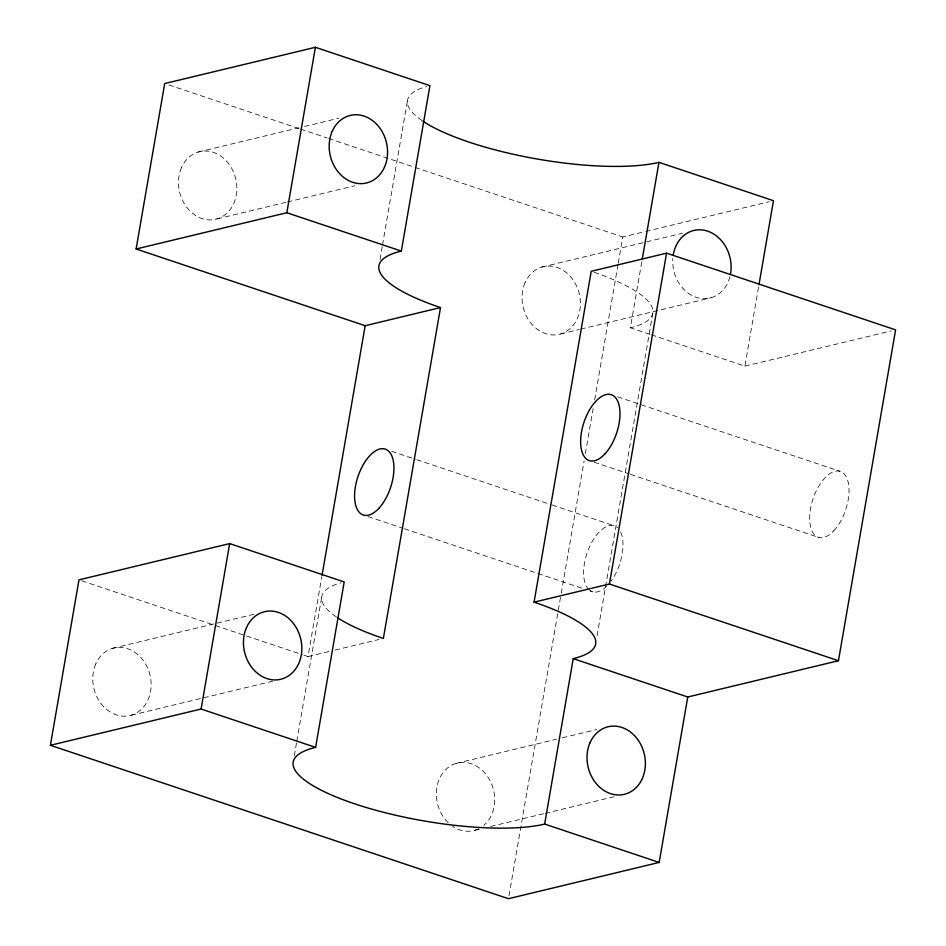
<?xml version="1.0" encoding="UTF-8"?>
<svg xmlns="http://www.w3.org/2000/svg" width="946" height="946" viewBox="0 0 946 946"><rect width="100%" height="100%" fill="white"/><g stroke="black" fill="none" stroke-linecap="round" stroke-linejoin="round"><path stroke-width="0.71" stroke-dasharray="4.73 3.55" d="M303.82 655.164L308.018 656.571L321.806 576.753M294.289 755.783L296.547 742.716M296.796 741.262L321.865 596.157M380.008 259.488L382.267 246.421M382.515 244.967L407.584 99.85M508.983 895.791L560.978 594.738M561.238 593.284L584.096 460.939M585.349 453.666L593.142 408.589M594.644 399.862L618.01 264.608M618.258 263.154L622.775 236.973L644.309 231.794M649.937 334.328L630.379 327.789L641.908 261.025M597.068 635.736L652.716 313.575M651.333 334.801L744.904 366.137L758.692 286.319M198.305 152.01L298.77 127.828M304.517 126.457L338.952 118.167M217.036 218.904L285.929 202.326M287.359 201.983L354.821 185.747M645.74 231.451L769.169 201.735M541.869 267.068L682.515 233.213M560.6 333.962L579.259 329.468M580.69 329.125L711.297 297.694M744.904 366.137L891.298 330.899M112.586 648.306L254.663 614.108M308.018 656.571L329.338 651.439M335.026 650.068L379.098 639.461M131.317 715.2L273.394 681.002M456.138 763.363L556.603 739.181M562.35 737.797L596.796 729.508M474.868 830.257L480.615 828.873M490.655 826.461L543.761 813.678M545.203 813.335L614.084 796.745M168.896 84.974L299.184 128.609M300.58 129.07L327.198 137.986M328.605 138.459L622.775 236.973M617.691 396.871L839.752 471.226M594.1 462.192L629.019 473.887M630.414 474.36L818.952 537.494M391.644 451.277L415.389 459.224M416.784 459.697L550.856 504.585M552.251 505.058L613.706 525.633M368.053 516.599L402.972 528.294M404.368 528.767L583.138 588.625M590.115 590.966L592.906 591.9M81.77 580.797L245.168 635.523M246.563 635.984L302.424 654.691M421.928 120.532A138.979 35.735 9.8 0 1 426.764 86.476M478.404 828.897A34.742 28.841 76.5 0 1 452.578 826.284M448.227 822.736A34.742 28.841 76.5 0 1 443.579 771.96A34.742 28.841 76.5 0 1 486.611 775.212A34.742 28.841 76.5 0 1 483.761 825.42M620.671 532.172A34.742 17.194 -71.5 0 1 611.033 581.199M606.764 586.189A34.742 17.194 -71.5 0 1 589.843 590.446M588.932 589.689A34.742 17.194 -71.5 0 1 589.843 546.149A34.742 17.194 -71.5 0 1 617.667 527.844M594.159 272.294A138.979 35.735 9.8 0 1 630.379 327.789M729.957 276.67A34.742 28.841 76.5 0 1 696.575 297.446A34.742 28.841 76.5 0 1 672.843 258.412M336.197 616.827A138.979 35.735 9.8 0 1 341.033 582.771M181.49 167.643A34.742 28.841 76.5 0 0 209.563 219.898A34.742 28.841 76.5 0 0 231.959 168.849A34.742 28.841 76.5 0 0 181.49 167.643M525.054 282.688A34.742 28.841 76.5 0 0 553.126 334.955A34.742 28.841 76.5 0 0 575.523 283.895A34.742 28.841 76.5 0 0 525.054 282.688M95.771 663.938A34.742 28.841 76.5 0 0 123.831 716.193A34.742 28.841 76.5 0 0 146.228 665.144A34.742 28.841 76.5 0 0 95.771 663.938M833.816 530.753A34.742 17.194 -71.5 0 0 843.726 473.438A34.742 17.194 -71.5 0 0 810.509 508.901A34.742 17.194 -71.5 0 0 833.816 530.753"/><path stroke-width="1.42" d="M659.173 862.433L508.475 898.7L50.398 745.294L78.979 579.863L229.677 543.595L344.19 581.944L315.621 747.375A138.979 35.735 9.8 0 0 354.785 803.864A138.979 35.735 9.8 0 0 544.66 824.084L659.173 862.433L687.754 697.001L838.452 660.722L895.602 329.858L666.563 253.161L591.215 271.301L534.064 602.164A138.979 35.735 9.8 0 1 573.229 658.653L687.754 697.001M440.517 307.568L365.168 325.708L136.118 248.999L164.699 83.567L315.396 47.3L429.922 85.648L401.341 251.08A138.979 35.735 9.8 0 0 440.517 307.568L383.367 638.432A138.979 35.735 9.8 0 1 337.214 617.513M50.398 745.294L201.096 709.027L229.677 543.595M136.118 248.999L286.827 212.732L315.396 47.3M322.054 575.298L365.168 325.708M544.66 824.084L573.229 658.653M642.168 259.582L658.96 162.345A138.979 35.735 9.8 0 1 422.933 121.218M534.064 602.164L609.413 584.025L666.563 253.161M758.94 284.864L773.473 200.706L658.96 162.345M286.827 212.732L401.341 251.08M609.413 584.025L838.452 660.722M201.096 709.027L315.621 747.375M673.304 254.651A34.742 28.841 76.5 0 1 707.643 231.155A34.742 28.841 76.5 0 1 730.56 273.832M590.032 742.716A34.742 28.841 76.5 0 0 618.093 794.983A34.742 28.841 76.5 0 0 640.489 743.923A34.742 28.841 76.5 0 0 590.032 742.716M332.2 131.364A34.742 28.841 76.5 0 0 360.26 183.63A34.742 28.841 76.5 0 0 382.657 132.57A34.742 28.841 76.5 0 0 332.2 131.364M604.778 454.045A34.742 17.194 -71.5 0 0 614.675 396.741A34.742 17.194 -71.5 0 0 581.471 432.192A34.742 17.194 -71.5 0 0 604.778 454.045M378.731 508.451A34.742 17.194 -71.5 0 0 388.629 451.147A34.742 17.194 -71.5 0 0 355.424 486.599A34.742 17.194 -71.5 0 0 378.731 508.451M246.468 627.659A34.742 28.841 76.5 0 0 274.529 679.926A34.742 28.841 76.5 0 0 296.926 628.865A34.742 28.841 76.5 0 0 246.468 627.659"/></g></svg>
